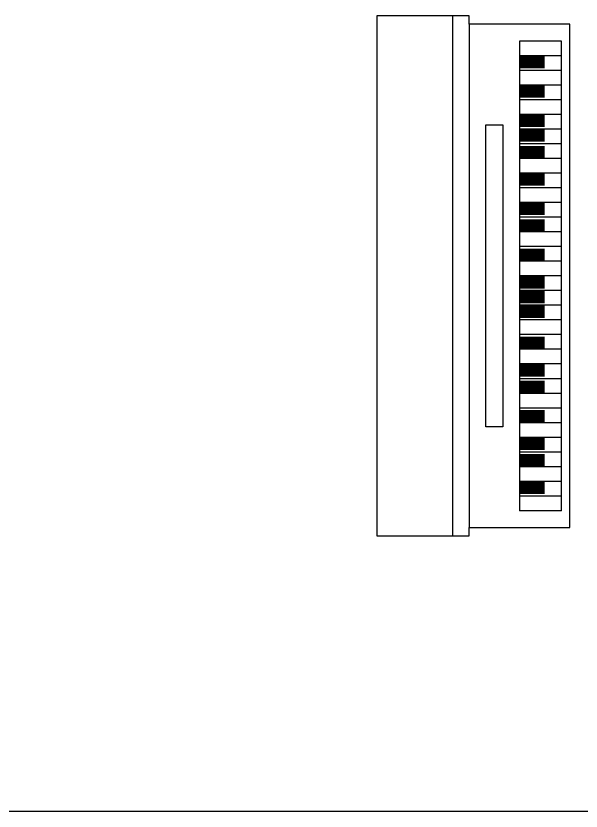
# Model space of a CAD drawing. Extents: x 185064 to 343242, y -369192 to -264966.
# Drawn here: x 212018 to 213701, y -369192 to -366822 of the extents above; entities that cross this region are included whole.
import ezdxf

# ---------------------------------------------------------------- set-up
doc = ezdxf.new("R2010")
doc.units = 0

# ---------------------------------------------------------------- blocks, each defined once
blk = doc.blocks.new('SSSSFSD')
at = {"color": 3}
for p, q in [((1747436.8, -198193.4), (1747436.8, -199743.4)), ((1747486.8, -198218.4), (1747486.8, -199718.4))]:
    blk.add_line(p, q, dxfattribs=at)
at = {"color": 8, "linetype": 'ByBlock'}
for p, q in [((1747636.8, -198268.4), (1747636.8, -199668.4)), ((1747761.8, -198268.4), (1747636.8, -198268.4)), ((1747761.8, -199668.4), (1747761.8, -198268.4)), ((1747761.8, -198312.2), (1747636.8, -198312.2)), ((1747761.8, -198355.9), (1747636.8, -198355.9)), ((1747761.8, -198399.7), (1747636.8, -198399.7)), ((1747761.8, -198443.4), (1747636.8, -198443.4)), ((1747761.8, -198487.2), (1747636.8, -198487.2)), ((1747536.8, -199418.4), (1747536.8, -198518.4)), ((1747536.8, -198518.4), (1747586.8, -198518.4)), ((1747586.8, -198518.4), (1747586.8, -199418.4)), ((1747761.8, -198530.9), (1747636.8, -198530.9)), ((1747761.8, -198574.7), (1747636.8, -198574.7)), ((1747761.8, -198618.4), (1747636.8, -198618.4)), ((1747761.8, -198662.2), (1747636.8, -198662.2)), ((1747761.8, -198705.9), (1747636.8, -198705.9)), ((1747761.8, -198749.7), (1747636.8, -198749.7)), ((1747761.8, -198793.4), (1747636.8, -198793.4)), ((1747761.8, -198837.2), (1747636.8, -198837.2)), ((1747761.8, -198880.9), (1747636.8, -198880.9)), ((1747761.8, -198924.7), (1747636.8, -198924.7)), ((1747761.8, -198968.4), (1747636.8, -198968.4)), ((1747761.8, -199012.2), (1747636.8, -199012.2)), ((1747761.8, -199055.9), (1747636.8, -199055.9)), ((1747761.8, -199099.7), (1747636.8, -199099.7)), ((1747761.8, -199143.4), (1747636.8, -199143.4)), ((1747761.8, -199187.2), (1747636.8, -199187.2)), ((1747761.8, -199230.9), (1747636.8, -199230.9)), ((1747761.8, -199274.7), (1747636.8, -199274.7)), ((1747761.8, -199318.4), (1747636.8, -199318.4)), ((1747761.8, -199362.2), (1747636.8, -199362.2)), ((1747761.8, -199405.9), (1747636.8, -199405.9)), ((1747586.8, -199418.4), (1747536.8, -199418.4)), ((1747761.8, -199449.7), (1747636.8, -199449.7)), ((1747761.8, -199493.4), (1747636.8, -199493.4)), ((1747761.8, -199537.2), (1747636.8, -199537.2)), ((1747761.8, -199580.9), (1747636.8, -199580.9)), ((1747761.8, -199624.7), (1747636.8, -199624.7)), ((1747761.8, -199668.4), (1747636.8, -199668.4))]:
    blk.add_line(p, q, dxfattribs=at)
at = {"color": 3}
blk.add_lwpolyline([(1747486.8, -199743.4), (1747486.8, -199718.4), (1747786.8, -199718.4), (1747786.8, -198218.4), (1747486.8, -198218.4), (1747486.8, -198193.4), (1747211.8, -198193.4), (1747211.8, -199743.4), (1747486.8, -199743.4)], dxfattribs=at)
at = {"color": 252, "linetype": 'ByBlock', "const_width": 37.5}
for points in [[(1747636.8, -198330.9), (1747711.8, -198330.9)], [(1747636.8, -198418.4), (1747711.8, -198418.4)], [(1747636.8, -198505.9), (1747711.8, -198505.9)], [(1747636.8, -198549.7), (1747711.8, -198549.7)], [(1747636.8, -198599.7), (1747711.8, -198599.7)], [(1747636.8, -198680.9), (1747711.8, -198680.9)], [(1747636.8, -198768.4), (1747711.8, -198768.4)], [(1747636.8, -198818.4), (1747711.8, -198818.4)], [(1747636.8, -198905.9), (1747711.8, -198905.9)], [(1747636.8, -198987.2), (1747711.8, -198987.2)], [(1747636.8, -199030.9), (1747711.8, -199030.9)], [(1747636.8, -199074.7), (1747711.8, -199074.7)], [(1747636.8, -199168.4), (1747711.8, -199168.4)], [(1747636.8, -199249.7), (1747711.8, -199249.7)], [(1747636.8, -199299.7), (1747711.8, -199299.7)], [(1747636.8, -199387.2), (1747711.8, -199387.2)], [(1747636.8, -199468.4), (1747711.8, -199468.4)], [(1747636.8, -199518.4), (1747711.8, -199518.4)], [(1747636.8, -199599.7), (1747711.8, -199599.7)]]:
    blk.add_lwpolyline(points, dxfattribs=at)

msp = doc.modelspace()

# ---------------------------------------------------------------- linework, layer by layer
at = {"color": 8}
msp.add_line((185063.7, -369192.2), (217097.2, -369192.2), dxfattribs=at)

# ---------------------------------------------------------------- block references
msp.add_blockref('SSSSFSD', (-1534119.3, -168628.6))

doc.saveas('drawing.dxf')
